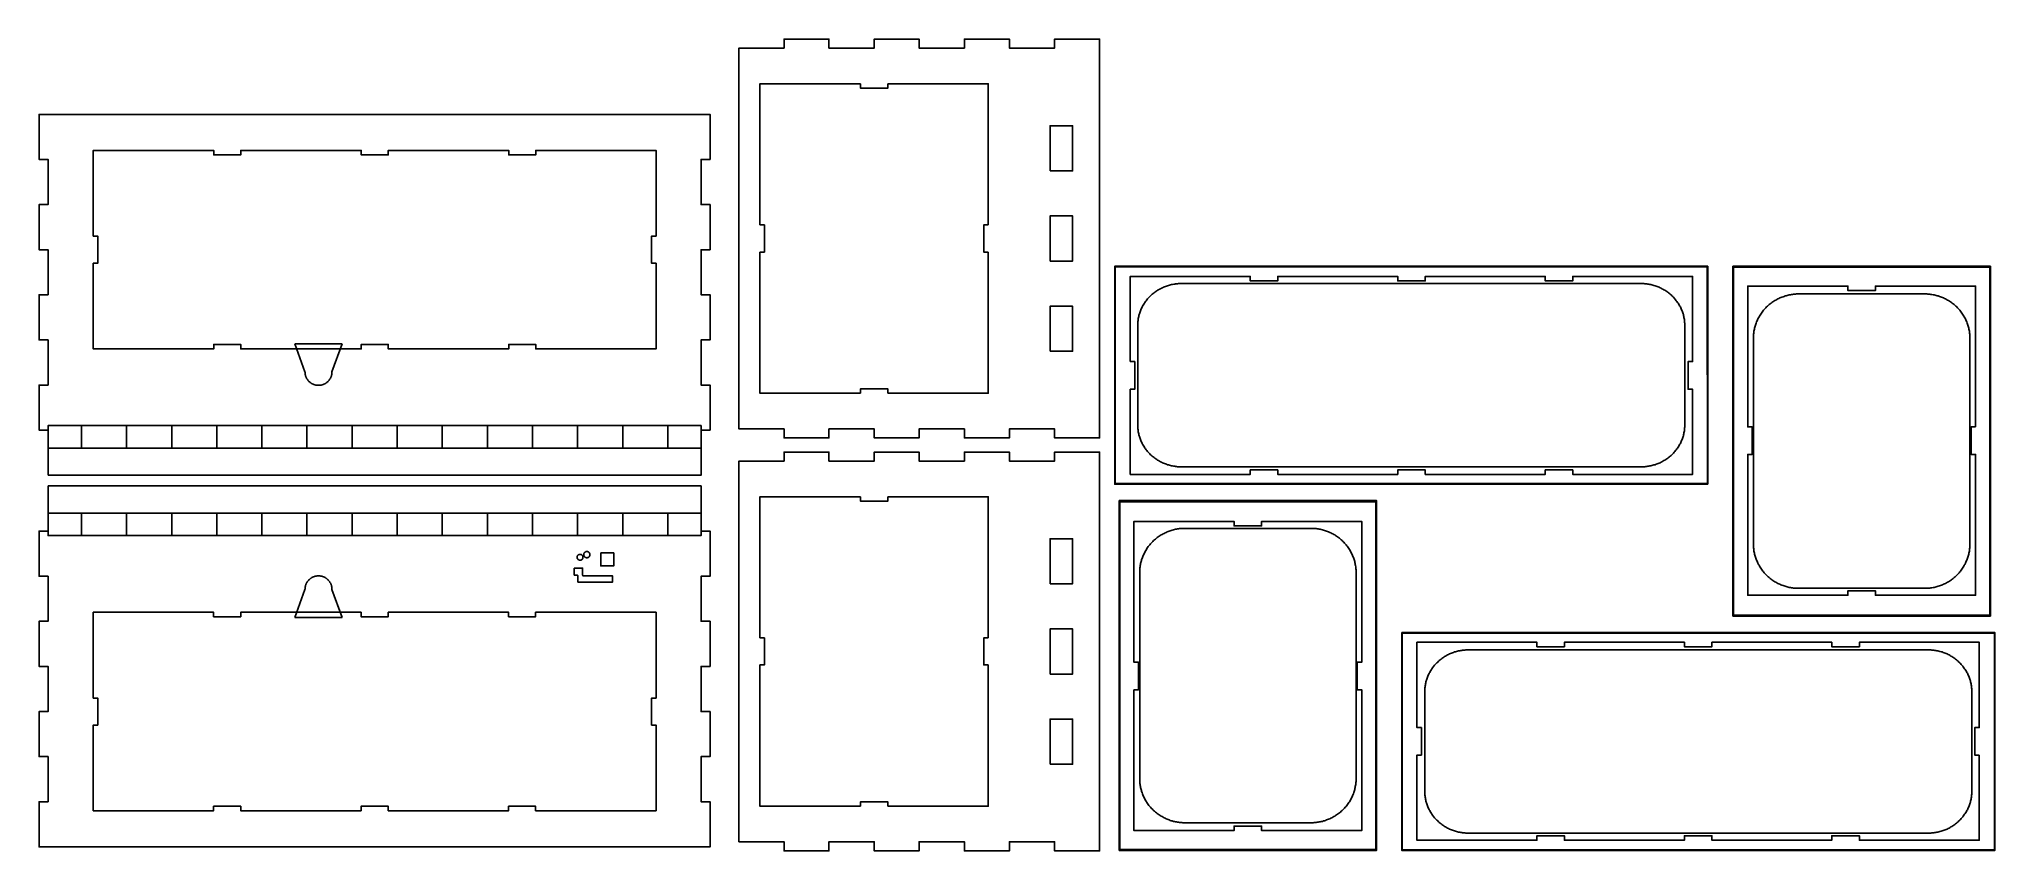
# Model space of a CAD drawing. Header units: millimetres. Extents: x -10 to 2158, y -4 to 895.
import ezdxf

# ---------------------------------------------------------------- set-up
doc = ezdxf.new("R2010")
doc.units = ezdxf.units.MM
doc.header["$MEASUREMENT"] = 0
for name, color, linetype, true_color in [('I4$paredes$exteriores', 18, 'Continuous', 0x000000), ('I4$paredes$interior', 100, 'Continuous', 0x00ff28), ('I4$paredes$rebajar 5mm', 1, 'Continuous', 0xff0000), ('I4$Patas$Interiores', 100, 'Continuous', 0x00ff2d)]:
    doc.layers.add(name, color=color, linetype=linetype, true_color=true_color)

msp = doc.modelspace()

# ---------------------------------------------------------------- linework, layer by layer
at = {"layer": 'I4$paredes$exteriores'}
for points in [[(1165.8, 885.3), (1165.8, 463.3), (1165.8, 453.3), (1115.9, 453.3), (1115.9, 463.3), (1065.7, 463.3), (1065.7, 453.3), (1015.9, 453.3), (1015.9, 463.3), (965.7, 463.3), (965.7, 453.3), (915.9, 453.3), (915.9, 463.3), (865.7, 463.3), (865.7, 453.3), (815.9, 453.3), (815.9, 463.3), (765.8, 463.3), (765.8, 885.3), (815.9, 885.3), (815.9, 895.3), (865.7, 895.3), (865.7, 885.3), (915.9, 885.3), (915.9, 895.3), (965.7, 895.3), (965.7, 885.3), (1015.9, 885.3), (1015.9, 895.3), (1065.7, 895.3), (1065.7, 885.3), (1115.9, 885.3), (1115.9, 895.3), (1165.8, 895.3)], [(0, 411.9), (724, 411.9), (724, 461.9), (734, 461.9), (734, 511.9), (724, 511.9), (724, 561.9), (734, 561.9), (734, 611.9), (724, 611.9), (724, 661.9), (734, 661.9), (734, 711.9), (724, 711.9), (724, 761.9), (734, 761.9), (734, 811.9), (724, 811.9), (0, 811.9), (-10, 811.9), (-10, 761.9), (0, 761.9), (0, 711.9), (-10, 711.9), (-10, 661.9), (0, 661.9), (0, 611.9), (-10, 611.9), (-10, 561.9), (0, 561.9), (0, 511.9), (-10, 511.9), (-10, 461.9), (0, 461.9)], [(1839.6, 402.8), (1183.1, 402.8), (1183.1, 642.8), (1839.5, 642.8)], [(2152.8, 642.5), (1868.6, 642.5), (1868.6, 256.9), (2152.8, 256.9)], [(1165.8, 427.6), (1165.8, 5.6), (1165.8, -4.4), (1115.9, -4.4), (1115.9, 5.6), (1065.7, 5.6), (1065.7, -4.4), (1015.9, -4.4), (1015.9, 5.6), (965.7, 5.6), (965.7, -4.4), (915.9, -4.4), (915.9, 5.6), (865.7, 5.6), (865.7, -4.4), (815.9, -4.4), (815.9, 5.6), (765.8, 5.6), (765.8, 427.6), (815.9, 427.6), (815.9, 437.6), (865.7, 437.6), (865.7, 427.6), (915.9, 427.6), (915.9, 437.6), (965.7, 437.6), (965.7, 427.6), (1015.9, 427.6), (1015.9, 437.6), (1065.7, 437.6), (1065.7, 427.6), (1115.9, 427.6), (1115.9, 437.6), (1165.8, 437.6)], [(0, 400), (724, 400), (724, 350), (734, 350), (734, 300), (724, 300), (724, 250), (734, 250), (734, 200), (724, 200), (724, 150), (734, 150), (734, 100), (724, 100), (724, 50), (734, 50), (734, 0), (724, 0), (0, 0), (-10, 0), (-10, 50), (0, 50), (0, 100), (-10, 100), (-10, 150), (0, 150), (0, 200), (-10, 200), (-10, 250), (0, 250), (0, 300), (-10, 300), (-10, 350), (0, 350)], [(1188.1, -2.9), (1472.2, -2.9), (1472.2, 382.6), (1188.1, 382.6)], [(1501.3, 236.8), (2157.8, 236.8), (2157.8, -3.2), (1501.4, -3.2)]]:
    msp.add_lwpolyline(points, close=True, dxfattribs=at)
at = {"layer": 'I4$paredes$interior'}
for points in [[(900.8, 845.8), (789.2, 845.8), (789.2, 689.3)], [(930.8, 845.8), (930.8, 840.8), (900.8, 840.8), (900.8, 845.8)], [(1042.4, 689.3), (1042.4, 845.8), (930.8, 845.8)], [(789.2, 689.3), (794.2, 689.3), (794.2, 659.3), (789.2, 659.3)], [(1042.4, 659.3), (1037.4, 659.3), (1037.4, 689.3), (1042.4, 689.3)], [(789.2, 659.3), (789.2, 502.8), (900.8, 502.8)], [(930.8, 502.8), (1042.4, 502.8), (1042.4, 659.3)], [(900.8, 502.8), (900.8, 507.8), (930.8, 507.8), (930.8, 502.8)], [(900.8, 388.1), (789.2, 388.1), (789.2, 231.6)], [(930.8, 388.1), (930.8, 383.1), (900.8, 383.1), (900.8, 388.1)], [(1042.4, 231.6), (1042.4, 388.1), (930.8, 388.1)], [(789.2, 231.6), (794.2, 231.6), (794.2, 201.6), (789.2, 201.6)], [(1042.4, 201.6), (1037.4, 201.6), (1037.4, 231.6), (1042.4, 231.6)], [(789.2, 201.6), (789.2, 45), (900.8, 45)], [(930.8, 45), (1042.4, 45), (1042.4, 201.6)], [(900.8, 45), (900.8, 50), (930.8, 50), (930.8, 45)]]:
    msp.add_lwpolyline(points, dxfattribs=at)
for points in [[(1110.8, 749.3), (1135.8, 749.3), (1135.8, 799.3), (1110.8, 799.3)], [(50.1, 676.9), (55.1, 676.9), (55.1, 646.9), (50.1, 646.9), (50.1, 551.9), (183.6, 551.9), (183.6, 556.9), (213.6, 556.9), (213.6, 551.9), (347.1, 551.9), (347.1, 556.9), (377.1, 556.9), (377.1, 551.9), (510.6, 551.9), (510.6, 556.9), (540.6, 556.9), (540.6, 551.9), (674.1, 551.9), (674.1, 646.9), (669.1, 646.9), (669.1, 676.9), (674.1, 676.9), (674.1, 771.9), (540.6, 771.9), (540.6, 766.9), (510.6, 766.9), (510.6, 771.9), (377.1, 771.9), (377.1, 766.9), (347.1, 766.9), (347.1, 771.9), (213.6, 771.9), (213.6, 766.9), (183.6, 766.9), (183.6, 771.9), (50.1, 771.9)], [(1110.8, 649.3), (1135.8, 649.3), (1135.8, 699.3), (1110.8, 699.3)], [(1765.9, 421.2), (1256.7, 421.2), (1255.6, 421.2), (1254.5, 421.2), (1253.4, 421.3), (1252.3, 421.4), (1251.2, 421.5), (1250.1, 421.6), (1249, 421.8), (1247.9, 421.9), (1246.7, 422.2), (1245.6, 422.4), (1244.5, 422.7), (1243.3, 423), (1242.2, 423.3), (1241.1, 423.6), (1239.9, 424), (1238.8, 424.4), (1237.7, 424.9), (1236.6, 425.3), (1235.5, 425.8), (1234.4, 426.3), (1233.3, 426.9), (1232.2, 427.5), (1231.2, 428.1), (1230.1, 428.7), (1229.1, 429.4), (1228.1, 430.1), (1227.1, 430.8), (1226.1, 431.5), (1225.1, 432.3), (1224.2, 433.1), (1223.2, 433.9), (1222.3, 434.7), (1221.5, 435.6), (1220.6, 436.4), (1219.8, 437.3), (1219, 438.3), (1218.2, 439.2), (1217.4, 440.1), (1216.7, 441.1), (1216, 442.1), (1215.4, 443.1), (1214.7, 444.1), (1214.1, 445.1), (1213.5, 446.2), (1213, 447.2), (1212.5, 448.2), (1212, 449.3), (1211.5, 450.4), (1211.1, 451.4), (1210.7, 452.5), (1210.3, 453.6), (1210, 454.7), (1209.7, 455.7), (1209.4, 456.8), (1209.1, 457.9), (1208.9, 459), (1208.7, 460), (1208.6, 461.1), (1208.4, 462.2), (1208.3, 463.2), (1208.2, 464.3), (1208.2, 465.3), (1208.1, 466.3), (1208.1, 467.4), (1208.1, 578.2), (1208.1, 579.2), (1208.2, 580.3), (1208.2, 581.3), (1208.3, 582.4), (1208.4, 583.4), (1208.6, 584.5), (1208.7, 585.6), (1208.9, 586.6), (1209.1, 587.7), (1209.4, 588.8), (1209.7, 589.9), (1210, 590.9), (1210.3, 592), (1210.7, 593.1), (1211.1, 594.2), (1211.5, 595.2), (1212, 596.3), (1212.5, 597.3), (1213, 598.4), (1213.5, 599.4), (1214.1, 600.5), (1214.7, 601.5), (1215.4, 602.5), (1216, 603.5), (1216.7, 604.5), (1217.4, 605.4), (1218.2, 606.4), (1219, 607.3), (1219.8, 608.3), (1220.6, 609.1), (1221.5, 610), (1222.3, 610.9), (1223.2, 611.7), (1224.2, 612.5), (1225.1, 613.3), (1226.1, 614.1), (1227.1, 614.8), (1228.1, 615.5), (1229.1, 616.2), (1230.1, 616.9), (1231.2, 617.5), (1232.2, 618.1), (1233.3, 618.7), (1234.4, 619.3), (1235.5, 619.8), (1236.6, 620.3), (1237.7, 620.7), (1238.8, 621.2), (1239.9, 621.6), (1241.1, 622), (1242.2, 622.3), (1243.3, 622.6), (1244.5, 622.9), (1245.6, 623.2), (1246.7, 623.4), (1247.9, 623.6), (1249, 623.8), (1250.1, 624), (1251.2, 624.1), (1252.3, 624.2), (1253.4, 624.3), (1254.5, 624.4), (1255.6, 624.4), (1256.7, 624.4), (1765.9, 624.4), (1767, 624.4), (1768.1, 624.4), (1769.2, 624.3), (1770.3, 624.2), (1771.4, 624.1), (1772.5, 624), (1773.7, 623.8), (1774.8, 623.6), (1775.9, 623.4), (1777, 623.2), (1778.2, 622.9), (1779.3, 622.6), (1780.4, 622.3), (1781.6, 622), (1782.7, 621.6), (1783.8, 621.2), (1784.9, 620.7), (1786.1, 620.3), (1787.2, 619.8), (1788.3, 619.3), (1789.3, 618.7), (1790.4, 618.1), (1791.5, 617.5), (1792.5, 616.9), (1793.6, 616.2), (1794.6, 615.5), (1795.6, 614.8), (1796.6, 614.1), (1797.5, 613.3), (1798.5, 612.5), (1799.4, 611.7), (1800.3, 610.9), (1801.2, 610), (1802, 609.1), (1802.9, 608.3), (1803.7, 607.3), (1804.4, 606.4), (1805.2, 605.4), (1805.9, 604.5), (1806.6, 603.5), (1807.3, 602.5), (1807.9, 601.5), (1808.5, 600.5), (1809.1, 599.4), (1809.7, 598.4), (1810.2, 597.3), (1810.7, 596.3), (1811.1, 595.2), (1811.5, 594.2), (1811.9, 593.1), (1812.3, 592), (1812.7, 590.9), (1813, 589.9), (1813.2, 588.8), (1813.5, 587.7), (1813.7, 586.6), (1813.9, 585.6), (1814.1, 584.5), (1814.2, 583.4), (1814.3, 582.4), (1814.4, 581.3), (1814.5, 580.3), (1814.5, 579.2), (1814.5, 578.2), (1814.5, 467.4), (1814.5, 466.3), (1814.5, 465.3), (1814.4, 464.3), (1814.3, 463.2), (1814.2, 462.2), (1814.1, 461.1), (1813.9, 460), (1813.7, 459), (1813.5, 457.9), (1813.2, 456.8), (1813, 455.7), (1812.7, 454.7), (1812.3, 453.6), (1811.9, 452.5), (1811.5, 451.4), (1811.1, 450.4), (1810.7, 449.3), (1810.2, 448.2), (1809.7, 447.2), (1809.1, 446.2), (1808.5, 445.1), (1807.9, 444.1), (1807.3, 443.1), (1806.6, 442.1), (1805.9, 441.1), (1805.2, 440.1), (1804.4, 439.2), (1803.7, 438.3), (1802.9, 437.3), (1802, 436.4), (1801.2, 435.6), (1800.3, 434.7), (1799.4, 433.9), (1798.5, 433.1), (1797.5, 432.3), (1796.6, 431.5), (1795.6, 430.8), (1794.6, 430.1), (1793.6, 429.4), (1792.5, 428.7), (1791.5, 428.1), (1790.4, 427.5), (1789.3, 426.9), (1788.3, 426.3), (1787.2, 425.8), (1786.1, 425.3), (1784.9, 424.9), (1783.8, 424.4), (1782.7, 424), (1781.6, 423.6), (1780.4, 423.3), (1779.3, 423), (1778.2, 422.7), (1777, 422.4), (1775.9, 422.2), (1774.8, 421.9), (1773.7, 421.8), (1772.5, 421.6), (1771.4, 421.5), (1770.3, 421.4), (1769.2, 421.3), (1768.1, 421.2), (1767, 421.2)], [(1890.7, 563.7), (1890.7, 335.7), (1890.7, 334.6), (1890.8, 333.5), (1890.8, 332.4), (1890.9, 331.3), (1891, 330.2), (1891.2, 329), (1891.3, 327.9), (1891.5, 326.8), (1891.8, 325.6), (1892, 324.5), (1892.3, 323.3), (1892.6, 322.2), (1893, 321.1), (1893.4, 319.9), (1893.8, 318.8), (1894.2, 317.6), (1894.7, 316.5), (1895.2, 315.4), (1895.7, 314.3), (1896.3, 313.1), (1896.9, 312.1), (1897.5, 311), (1898.2, 309.9), (1898.9, 308.8), (1899.6, 307.8), (1900.3, 306.8), (1901.1, 305.7), (1901.9, 304.7), (1902.7, 303.8), (1903.6, 302.8), (1904.4, 301.9), (1905.3, 301), (1906.3, 300.1), (1907.2, 299.2), (1908.2, 298.4), (1909.2, 297.6), (1910.2, 296.8), (1911.2, 296), (1912.3, 295.3), (1913.3, 294.6), (1914.4, 293.9), (1915.5, 293.3), (1916.6, 292.7), (1917.7, 292.1), (1918.9, 291.5), (1920, 291), (1921.1, 290.5), (1922.3, 290), (1923.5, 289.6), (1924.6, 289.2), (1925.8, 288.8), (1926.9, 288.5), (1928.1, 288.2), (1929.3, 287.9), (1930.4, 287.6), (1931.6, 287.4), (1932.8, 287.2), (1933.9, 287), (1935.1, 286.9), (1936.2, 286.8), (1937.3, 286.7), (1938.5, 286.6), (1939.6, 286.6), (1940.7, 286.6), (2080.7, 286.6), (2081.8, 286.6), (2082.9, 286.6), (2084.1, 286.7), (2085.2, 286.8), (2086.3, 286.9), (2087.5, 287), (2088.6, 287.2), (2089.8, 287.4), (2091, 287.6), (2092.1, 287.9), (2093.3, 288.2), (2094.5, 288.5), (2095.6, 288.8), (2096.8, 289.2), (2098, 289.6), (2099.1, 290), (2100.3, 290.5), (2101.4, 291), (2102.5, 291.5), (2103.7, 292.1), (2104.8, 292.7), (2105.9, 293.3), (2107, 293.9), (2108.1, 294.6), (2109.1, 295.3), (2110.2, 296), (2111.2, 296.8), (2112.2, 297.6), (2113.2, 298.4), (2114.2, 299.2), (2115.1, 300.1), (2116.1, 301), (2117, 301.9), (2117.8, 302.8), (2118.7, 303.8), (2119.5, 304.7), (2120.3, 305.7), (2121.1, 306.8), (2121.8, 307.8), (2122.6, 308.8), (2123.2, 309.9), (2123.9, 311), (2124.5, 312.1), (2125.1, 313.1), (2125.7, 314.3), (2126.2, 315.4), (2126.7, 316.5), (2127.2, 317.6), (2127.6, 318.8), (2128, 319.9), (2128.4, 321.1), (2128.8, 322.2), (2129.1, 323.3), (2129.4, 324.5), (2129.6, 325.6), (2129.9, 326.8), (2130.1, 327.9), (2130.2, 329), (2130.4, 330.2), (2130.5, 331.3), (2130.6, 332.4), (2130.7, 333.5), (2130.7, 334.6), (2130.7, 335.7), (2130.7, 563.7), (2130.7, 564.8), (2130.7, 565.9), (2130.6, 567), (2130.5, 568.1), (2130.4, 569.2), (2130.2, 570.4), (2130.1, 571.5), (2129.9, 572.6), (2129.6, 573.8), (2129.4, 574.9), (2129.1, 576.1), (2128.8, 577.2), (2128.4, 578.4), (2128, 579.5), (2127.6, 580.6), (2127.2, 581.8), (2126.7, 582.9), (2126.2, 584), (2125.7, 585.2), (2125.1, 586.3), (2124.5, 587.4), (2123.9, 588.4), (2123.2, 589.5), (2122.6, 590.6), (2121.8, 591.6), (2121.1, 592.7), (2120.3, 593.7), (2119.5, 594.7), (2118.7, 595.6), (2117.8, 596.6), (2117, 597.5), (2116.1, 598.4), (2115.1, 599.3), (2114.2, 600.2), (2113.2, 601), (2112.2, 601.8), (2111.2, 602.6), (2110.2, 603.4), (2109.1, 604.1), (2108.1, 604.8), (2107, 605.5), (2105.9, 606.1), (2104.8, 606.8), (2103.7, 607.3), (2102.5, 607.9), (2101.4, 608.4), (2100.3, 608.9), (2099.1, 609.4), (2098, 609.8), (2096.8, 610.2), (2095.6, 610.6), (2094.5, 610.9), (2093.3, 611.2), (2092.1, 611.5), (2091, 611.8), (2089.8, 612), (2088.6, 612.2), (2087.5, 612.4), (2086.3, 612.5), (2085.2, 612.6), (2084.1, 612.7), (2082.9, 612.8), (2081.8, 612.8), (2080.7, 612.8), (1940.7, 612.8), (1939.6, 612.8), (1938.5, 612.8), (1937.3, 612.7), (1936.2, 612.6), (1935.1, 612.5), (1933.9, 612.4), (1932.8, 612.2), (1931.6, 612), (1930.4, 611.8), (1929.3, 611.5), (1928.1, 611.2), (1926.9, 610.9), (1925.8, 610.6), (1924.6, 610.2), (1923.5, 609.8), (1922.3, 609.4), (1921.1, 608.9), (1920, 608.4), (1918.9, 607.9), (1917.7, 607.3), (1916.6, 606.8), (1915.5, 606.1), (1914.4, 605.5), (1913.3, 604.8), (1912.3, 604.1), (1911.2, 603.4), (1910.2, 602.6), (1909.2, 601.8), (1908.2, 601), (1907.2, 600.2), (1906.3, 599.3), (1905.3, 598.4), (1904.4, 597.5), (1903.6, 596.6), (1902.7, 595.6), (1901.9, 594.7), (1901.1, 593.7), (1900.3, 592.7), (1899.6, 591.6), (1898.9, 590.6), (1898.2, 589.5), (1897.5, 588.4), (1896.9, 587.4), (1896.3, 586.3), (1895.7, 585.2), (1895.2, 584), (1894.7, 582.9), (1894.2, 581.8), (1893.8, 580.6), (1893.4, 579.5), (1893, 578.4), (1892.6, 577.2), (1892.3, 576.1), (1892, 574.9), (1891.8, 573.8), (1891.5, 572.6), (1891.3, 571.5), (1891.2, 570.4), (1891, 569.2), (1890.9, 568.1), (1890.8, 567), (1890.8, 565.9), (1890.7, 564.8)], [(1110.8, 549.3), (1135.8, 549.3), (1135.8, 599.3), (1110.8, 599.3)], [(37, 466.9), (37, 441.9), (87, 441.9), (87, 466.9)], [(137, 466.9), (137, 441.9), (187, 441.9), (187, 466.9)], [(237, 466.9), (237, 441.9), (287, 441.9), (287, 466.9)], [(337, 466.9), (337, 441.9), (387, 441.9), (387, 466.9)], [(437, 466.9), (437, 441.9), (487, 441.9), (487, 466.9)], [(537, 466.9), (537, 441.9), (587, 441.9), (587, 466.9)], [(637, 466.9), (637, 441.9), (687, 441.9), (687, 466.9)], [(37, 345), (37, 370), (87, 370), (87, 345)], [(137, 345), (137, 370), (187, 370), (187, 345)], [(237, 345), (237, 370), (287, 370), (287, 345)], [(337, 345), (337, 370), (387, 370), (387, 345)], [(437, 345), (437, 370), (487, 370), (487, 345)], [(537, 345), (537, 370), (587, 370), (587, 345)], [(637, 345), (637, 370), (687, 370), (687, 345)], [(1450.2, 75.9), (1450.2, 303.9), (1450.2, 305), (1450.1, 306.1), (1450.1, 307.2), (1450, 308.3), (1449.8, 309.4), (1449.7, 310.5), (1449.5, 311.7), (1449.3, 312.8), (1449.1, 314), (1448.8, 315.1), (1448.6, 316.2), (1448.2, 317.4), (1447.9, 318.5), (1447.5, 319.7), (1447.1, 320.8), (1446.7, 322), (1446.2, 323.1), (1445.7, 324.2), (1445.1, 325.3), (1444.6, 326.4), (1444, 327.5), (1443.4, 328.6), (1442.7, 329.7), (1442, 330.8), (1441.3, 331.8), (1440.6, 332.8), (1439.8, 333.8), (1439, 334.8), (1438.2, 335.8), (1437.3, 336.8), (1436.4, 337.7), (1435.5, 338.6), (1434.6, 339.5), (1433.6, 340.4), (1432.7, 341.2), (1431.7, 342), (1430.7, 342.8), (1429.6, 343.6), (1428.6, 344.3), (1427.5, 345), (1426.4, 345.7), (1425.4, 346.3), (1424.2, 346.9), (1423.1, 347.5), (1422, 348.1), (1420.9, 348.6), (1419.7, 349.1), (1418.6, 349.6), (1417.4, 350), (1416.3, 350.4), (1415.1, 350.8), (1413.9, 351.1), (1412.8, 351.4), (1411.6, 351.7), (1410.4, 352), (1409.3, 352.2), (1408.1, 352.4), (1407, 352.6), (1405.8, 352.7), (1404.7, 352.8), (1403.5, 352.9), (1402.4, 353), (1401.3, 353), (1400.2, 353), (1260.2, 353), (1259.1, 353), (1257.9, 353), (1256.8, 352.9), (1255.7, 352.8), (1254.5, 352.7), (1253.4, 352.6), (1252.2, 352.4), (1251.1, 352.2), (1249.9, 352), (1248.7, 351.7), (1247.6, 351.4), (1246.4, 351.1), (1245.2, 350.8), (1244.1, 350.4), (1242.9, 350), (1241.8, 349.6), (1240.6, 349.1), (1239.5, 348.6), (1238.3, 348.1), (1237.2, 347.5), (1236.1, 346.9), (1235, 346.3), (1233.9, 345.7), (1232.8, 345), (1231.7, 344.3), (1230.7, 343.6), (1229.7, 342.8), (1228.7, 342), (1227.7, 341.2), (1226.7, 340.4), (1225.7, 339.5), (1224.8, 338.6), (1223.9, 337.7), (1223, 336.8), (1222.2, 335.8), (1221.3, 334.8), (1220.5, 333.8), (1219.8, 332.8), (1219, 331.8), (1218.3, 330.8), (1217.6, 329.7), (1217, 328.6), (1216.3, 327.5), (1215.8, 326.4), (1215.2, 325.3), (1214.7, 324.2), (1214.2, 323.1), (1213.7, 322), (1213.2, 320.8), (1212.8, 319.7), (1212.4, 318.5), (1212.1, 317.4), (1211.8, 316.2), (1211.5, 315.1), (1211.2, 314), (1211, 312.8), (1210.8, 311.7), (1210.6, 310.5), (1210.5, 309.4), (1210.4, 308.3), (1210.3, 307.2), (1210.2, 306.1), (1210.2, 305), (1210.2, 303.9), (1210.2, 75.9), (1210.2, 74.8), (1210.2, 73.7), (1210.3, 72.6), (1210.4, 71.5), (1210.5, 70.4), (1210.6, 69.2), (1210.8, 68.1), (1211, 67), (1211.2, 65.8), (1211.5, 64.7), (1211.8, 63.5), (1212.1, 62.4), (1212.4, 61.2), (1212.8, 60.1), (1213.2, 58.9), (1213.7, 57.8), (1214.2, 56.7), (1214.7, 55.6), (1215.2, 54.4), (1215.8, 53.3), (1216.3, 52.2), (1217, 51.1), (1217.6, 50.1), (1218.3, 49), (1219, 48), (1219.8, 46.9), (1220.5, 45.9), (1221.3, 44.9), (1222.2, 44), (1223, 43), (1223.9, 42.1), (1224.8, 41.2), (1225.7, 40.3), (1226.7, 39.4), (1227.7, 38.6), (1228.7, 37.7), (1229.7, 37), (1230.7, 36.2), (1231.7, 35.5), (1232.8, 34.8), (1233.9, 34.1), (1235, 33.5), (1236.1, 32.8), (1237.2, 32.2), (1238.3, 31.7), (1239.5, 31.2), (1240.6, 30.7), (1241.8, 30.2), (1242.9, 29.8), (1244.1, 29.4), (1245.2, 29), (1246.4, 28.7), (1247.6, 28.3), (1248.7, 28.1), (1249.9, 27.8), (1251.1, 27.6), (1252.2, 27.4), (1253.4, 27.2), (1254.5, 27.1), (1255.7, 27), (1256.8, 26.9), (1257.9, 26.8), (1259.1, 26.8), (1260.2, 26.8), (1400.2, 26.8), (1401.3, 26.8), (1402.4, 26.8), (1403.5, 26.9), (1404.7, 27), (1405.8, 27.1), (1407, 27.2), (1408.1, 27.4), (1409.3, 27.6), (1410.4, 27.8), (1411.6, 28.1), (1412.8, 28.3), (1413.9, 28.7), (1415.1, 29), (1416.3, 29.4), (1417.4, 29.8), (1418.6, 30.2), (1419.7, 30.7), (1420.9, 31.2), (1422, 31.7), (1423.1, 32.2), (1424.2, 32.8), (1425.4, 33.5), (1426.4, 34.1), (1427.5, 34.8), (1428.6, 35.5), (1429.6, 36.2), (1430.7, 37), (1431.7, 37.7), (1432.7, 38.6), (1433.6, 39.4), (1434.6, 40.3), (1435.5, 41.2), (1436.4, 42.1), (1437.3, 43), (1438.2, 44), (1439, 44.9), (1439.8, 45.9), (1440.6, 46.9), (1441.3, 48), (1442, 49), (1442.7, 50.1), (1443.4, 51.1), (1444, 52.2), (1444.6, 53.3), (1445.1, 54.4), (1445.7, 55.6), (1446.2, 56.7), (1446.7, 57.8), (1447.1, 58.9), (1447.5, 60.1), (1447.9, 61.2), (1448.2, 62.4), (1448.6, 63.5), (1448.8, 64.7), (1449.1, 65.8), (1449.3, 67), (1449.5, 68.1), (1449.7, 69.2), (1449.8, 70.4), (1450, 71.5), (1450.1, 72.6), (1450.1, 73.7), (1450.2, 74.8)], [(612.7, 325.9), (627.1, 325.9), (627.1, 311.4), (612.7, 311.4)], [(1110.8, 291.6), (1135.8, 291.6), (1135.8, 341.6), (1110.8, 341.6)], [(593, 321), (593, 320.9), (593, 320.8), (593, 320.6), (593, 320.5), (593, 320.4), (592.9, 320.3), (592.9, 320.2), (592.9, 320.1), (592.9, 320), (592.8, 319.9), (592.8, 319.8), (592.7, 319.7), (592.7, 319.6), (592.6, 319.5), (592.6, 319.4), (592.5, 319.3), (592.5, 319.2), (592.4, 319.1), (592.3, 319), (592.3, 318.9), (592.2, 318.8), (592.1, 318.7), (592, 318.6), (591.9, 318.6), (591.9, 318.5), (591.8, 318.4), (591.7, 318.3), (591.6, 318.3), (591.5, 318.2), (591.4, 318.2), (591.3, 318.1), (591.2, 318.1), (591.1, 318), (591, 318), (590.9, 317.9), (590.8, 317.9), (590.7, 317.8), (590.6, 317.8), (590.5, 317.8), (590.3, 317.8), (590.2, 317.8), (590.1, 317.7), (590, 317.7), (589.9, 317.7), (589.8, 317.7), (589.7, 317.7), (589.6, 317.7), (589.4, 317.7), (589.3, 317.7), (589.2, 317.8), (589.1, 317.8), (589, 317.8), (588.9, 317.8), (588.8, 317.9), (588.7, 317.9), (588.6, 317.9), (588.5, 318), (588.4, 318), (588.3, 318.1), (588.2, 318.1), (588.1, 318.2), (588, 318.3), (587.9, 318.3), (587.8, 318.4), (587.7, 318.5), (587.6, 318.5), (587.5, 318.6), (587.4, 318.7), (587.4, 318.8), (587.3, 318.8), (587.2, 318.9), (587.1, 319), (587.1, 319.1), (587, 319.2), (587, 319.3), (586.9, 319.4), (586.8, 319.5), (586.8, 319.6), (586.7, 319.7), (586.7, 319.8), (586.7, 319.9), (586.6, 320), (586.6, 320.1), (586.6, 320.3), (586.5, 320.4), (586.5, 320.5), (586.5, 320.6), (586.5, 320.7), (586.5, 320.8), (586.5, 320.9), (586.5, 321), (586.5, 321.2), (586.5, 321.3), (586.5, 321.4), (586.5, 321.5), (586.5, 321.6), (586.6, 321.7), (586.6, 321.8), (586.6, 321.9), (586.7, 322), (586.7, 322.1), (586.7, 322.2), (586.8, 322.4), (586.8, 322.5), (586.9, 322.6), (587, 322.7), (587, 322.8), (587.1, 322.8), (587.1, 322.9), (587.2, 323), (587.3, 323.1), (587.4, 323.2), (587.4, 323.3), (587.5, 323.4), (587.6, 323.4), (587.7, 323.5), (587.8, 323.6), (587.9, 323.6), (588, 323.7), (588.1, 323.8), (588.2, 323.8), (588.3, 323.9), (588.4, 323.9), (588.5, 324), (588.6, 324), (588.7, 324.1), (588.8, 324.1), (588.9, 324.1), (589, 324.2), (589.1, 324.2), (589.2, 324.2), (589.3, 324.2), (589.4, 324.2), (589.6, 324.2), (589.7, 324.2), (589.8, 324.2), (589.9, 324.2), (590, 324.2), (590.1, 324.2), (590.2, 324.2), (590.3, 324.2), (590.5, 324.2), (590.6, 324.1), (590.7, 324.1), (590.8, 324.1), (590.9, 324), (591, 324), (591.1, 324), (591.2, 323.9), (591.3, 323.9), (591.4, 323.8), (591.5, 323.7), (591.6, 323.7), (591.7, 323.6), (591.8, 323.5), (591.9, 323.5), (591.9, 323.4), (592, 323.3), (592.1, 323.2), (592.2, 323.2), (592.3, 323.1), (592.3, 323), (592.4, 322.9), (592.5, 322.8), (592.5, 322.7), (592.6, 322.6), (592.6, 322.5), (592.7, 322.4), (592.7, 322.3), (592.8, 322.2), (592.8, 322.1), (592.9, 322), (592.9, 321.9), (592.9, 321.8), (592.9, 321.7), (593, 321.5), (593, 321.4), (593, 321.3), (593, 321.2), (593, 321.1)], [(50, 165), (55, 165), (55, 135), (50, 135), (50.1, 40), (183.5, 40), (183.5, 45), (213.5, 45), (213.5, 40), (347, 40), (347, 45), (377, 45), (377, 40), (510.5, 40), (510.5, 45), (540.5, 45), (540.5, 40), (674, 40), (674, 135), (669, 135), (669, 165), (674, 165), (674, 260), (540.5, 260), (540.5, 255), (510.5, 255), (510.5, 260), (377, 260), (377, 255), (347, 255), (347, 260), (213.5, 260), (213.5, 255), (183.5, 255), (183.5, 260), (50, 260)], [(1110.8, 191.6), (1135.8, 191.6), (1135.8, 241.6), (1110.8, 241.6)], [(1574.9, 218.4), (2084.2, 218.4), (2085.3, 218.4), (2086.3, 218.4), (2087.4, 218.3), (2088.5, 218.2), (2089.6, 218.1), (2090.8, 218), (2091.9, 217.8), (2093, 217.6), (2094.1, 217.4), (2095.3, 217.2), (2096.4, 216.9), (2097.5, 216.6), (2098.7, 216.3), (2099.8, 216), (2100.9, 215.6), (2102.1, 215.2), (2103.2, 214.7), (2104.3, 214.3), (2105.4, 213.8), (2106.5, 213.3), (2107.6, 212.7), (2108.7, 212.1), (2109.7, 211.5), (2110.8, 210.9), (2111.8, 210.2), (2112.8, 209.5), (2113.8, 208.8), (2114.8, 208.1), (2115.8, 207.3), (2116.7, 206.5), (2117.6, 205.7), (2118.5, 204.9), (2119.4, 204), (2120.3, 203.1), (2121.1, 202.3), (2121.9, 201.3), (2122.7, 200.4), (2123.4, 199.4), (2124.1, 198.5), (2124.8, 197.5), (2125.5, 196.5), (2126.1, 195.5), (2126.8, 194.5), (2127.3, 193.4), (2127.9, 192.4), (2128.4, 191.3), (2128.9, 190.3), (2129.4, 189.2), (2129.8, 188.2), (2130.2, 187.1), (2130.5, 186), (2130.9, 184.9), (2131.2, 183.9), (2131.5, 182.8), (2131.7, 181.7), (2132, 180.6), (2132.1, 179.6), (2132.3, 178.5), (2132.5, 177.4), (2132.6, 176.4), (2132.7, 175.3), (2132.7, 174.3), (2132.8, 173.2), (2132.8, 172.2), (2132.8, 61.4), (2132.8, 60.3), (2132.7, 59.3), (2132.7, 58.3), (2132.6, 57.2), (2132.5, 56.2), (2132.3, 55.1), (2132.1, 54), (2132, 53), (2131.7, 51.9), (2131.5, 50.8), (2131.2, 49.7), (2130.9, 48.7), (2130.5, 47.6), (2130.2, 46.5), (2129.8, 45.4), (2129.4, 44.4), (2128.9, 43.3), (2128.4, 42.2), (2127.9, 41.2), (2127.3, 40.2), (2126.8, 39.1), (2126.1, 38.1), (2125.5, 37.1), (2124.8, 36.1), (2124.1, 35.1), (2123.4, 34.1), (2122.7, 33.2), (2121.9, 32.3), (2121.1, 31.3), (2120.3, 30.4), (2119.4, 29.6), (2118.5, 28.7), (2117.6, 27.9), (2116.7, 27.1), (2115.8, 26.3), (2114.8, 25.5), (2113.8, 24.8), (2112.8, 24.1), (2111.8, 23.4), (2110.8, 22.7), (2109.7, 22.1), (2108.7, 21.5), (2107.6, 20.9), (2106.5, 20.3), (2105.4, 19.8), (2104.3, 19.3), (2103.2, 18.9), (2102.1, 18.4), (2100.9, 18), (2099.8, 17.6), (2098.7, 17.3), (2097.5, 17), (2096.4, 16.7), (2095.3, 16.4), (2094.1, 16.2), (2093, 15.9), (2091.9, 15.8), (2090.8, 15.6), (2089.6, 15.5), (2088.5, 15.4), (2087.4, 15.3), (2086.3, 15.2), (2085.3, 15.2), (2084.2, 15.2), (1574.9, 15.2), (1573.9, 15.2), (1572.8, 15.2), (1571.7, 15.3), (1570.6, 15.4), (1569.5, 15.5), (1568.3, 15.6), (1567.2, 15.8), (1566.1, 15.9), (1565, 16.2), (1563.8, 16.4), (1562.7, 16.7), (1561.6, 17), (1560.4, 17.3), (1559.3, 17.6), (1558.2, 18), (1557, 18.4), (1555.9, 18.9), (1554.8, 19.3), (1553.7, 19.8), (1552.6, 20.3), (1551.5, 20.9), (1550.5, 21.5), (1549.4, 22.1), (1548.3, 22.7), (1547.3, 23.4), (1546.3, 24.1), (1545.3, 24.8), (1544.3, 25.5), (1543.3, 26.3), (1542.4, 27.1), (1541.5, 27.9), (1540.6, 28.7), (1539.7, 29.6), (1538.8, 30.4), (1538, 31.3), (1537.2, 32.3), (1536.4, 33.2), (1535.7, 34.1), (1535, 35.1), (1534.3, 36.1), (1533.6, 37.1), (1533, 38.1), (1532.3, 39.1), (1531.8, 40.2), (1531.2, 41.2), (1530.7, 42.2), (1530.2, 43.3), (1529.7, 44.4), (1529.3, 45.4), (1528.9, 46.5), (1528.6, 47.6), (1528.2, 48.7), (1527.9, 49.7), (1527.6, 50.8), (1527.4, 51.9), (1527.1, 53), (1527, 54), (1526.8, 55.1), (1526.6, 56.2), (1526.5, 57.2), (1526.4, 58.3), (1526.4, 59.3), (1526.4, 60.3), (1526.3, 61.4), (1526.3, 172.2), (1526.4, 173.2), (1526.4, 174.3), (1526.4, 175.3), (1526.5, 176.4), (1526.6, 177.4), (1526.8, 178.5), (1527, 179.6), (1527.1, 180.6), (1527.4, 181.7), (1527.6, 182.8), (1527.9, 183.9), (1528.2, 184.9), (1528.6, 186), (1528.9, 187.1), (1529.3, 188.2), (1529.7, 189.2), (1530.2, 190.3), (1530.7, 191.3), (1531.2, 192.4), (1531.8, 193.4), (1532.3, 194.5), (1533, 195.5), (1533.6, 196.5), (1534.3, 197.5), (1535, 198.5), (1535.7, 199.4), (1536.4, 200.4), (1537.2, 201.3), (1538, 202.3), (1538.8, 203.1), (1539.7, 204), (1540.6, 204.9), (1541.5, 205.7), (1542.4, 206.5), (1543.3, 207.3), (1544.3, 208.1), (1545.3, 208.8), (1546.3, 209.5), (1547.3, 210.2), (1548.3, 210.9), (1549.4, 211.5), (1550.5, 212.1), (1551.5, 212.7), (1552.6, 213.3), (1553.7, 213.8), (1554.8, 214.3), (1555.9, 214.7), (1557, 215.2), (1558.2, 215.6), (1559.3, 216), (1560.4, 216.3), (1561.6, 216.6), (1562.7, 216.9), (1563.8, 217.2), (1565, 217.4), (1566.1, 217.6), (1567.2, 217.8), (1568.3, 218), (1569.5, 218.1), (1570.6, 218.2), (1571.7, 218.3), (1572.8, 218.4), (1573.9, 218.4)], [(1110.8, 91.6), (1135.8, 91.6), (1135.8, 141.6), (1110.8, 141.6)]]:
    msp.add_lwpolyline(points, close=True, dxfattribs=at)
at = {"layer": 'I4$paredes$rebajar 5mm'}
for points in [[(1840.2, 402), (1182.5, 402), (1182.5, 643.6), (1840.1, 643.6)], [(1199.8, 537.8), (1204.8, 537.8), (1204.8, 507.3), (1199.8, 507.3), (1199.8, 412.8), (1332.8, 412.8), (1332.8, 417.8), (1363.3, 417.8), (1363.3, 412.8), (1496.3, 412.8), (1496.3, 417.8), (1526.8, 417.8), (1526.8, 412.8), (1659.8, 412.8), (1659.8, 417.8), (1690.3, 417.8), (1690.3, 412.8), (1823.3, 412.8), (1823.3, 507.3), (1818.3, 507.3), (1818.3, 537.8), (1823.3, 537.8), (1823.3, 632.3), (1690.3, 632.3), (1690.3, 627.3), (1659.8, 627.3), (1659.8, 632.3), (1526.8, 632.3), (1526.8, 627.3), (1496.3, 627.3), (1496.3, 632.3), (1363.3, 632.3), (1363.3, 627.3), (1332.8, 627.3), (1332.8, 632.3), (1199.8, 632.3)], [(2153.4, 643.6), (1868, 643.6), (1868, 255.8), (2153.4, 255.8)], [(2137, 465.5), (2137, 621.5), (2026, 621.5), (2026, 616.5), (1995.5, 616.5), (1995.5, 621.5), (1884.4, 621.5), (1884.4, 465.5), (1889.4, 465.5), (1889.4, 435), (1884.4, 435), (1884.4, 278.9), (1995.5, 278.9), (1995.5, 283.9), (2026, 283.9), (2026, 278.9), (2137, 278.9), (2137, 435), (2132, 435), (2132, 465.5)], [(0, 441.9), (724, 441.9), (724, 466.9), (0, 466.9)], [(0, 370), (724, 370), (724, 345), (0, 345)], [(1187.5, -4), (1472.8, -4), (1472.8, 383.8), (1187.5, 383.8)], [(1203.9, 174.1), (1203.9, 18.1), (1314.9, 18.1), (1314.9, 23.1), (1345.4, 23.1), (1345.4, 18.1), (1456.5, 18.1), (1456.5, 174.1), (1451.5, 174.1), (1451.5, 204.6), (1456.5, 204.6), (1456.5, 360.7), (1345.4, 360.7), (1345.4, 355.7), (1314.9, 355.7), (1314.9, 360.7), (1203.9, 360.7), (1203.9, 204.6), (1208.9, 204.6), (1208.9, 174.1)], [(1500.7, 237.6), (2158.4, 237.6), (2158.4, -4), (1500.8, -4)], [(2141.1, 101.8), (2136, 101.8), (2136, 132.3), (2141, 132.3), (2141, 226.8), (2008.1, 226.8), (2008.1, 221.8), (1977.6, 221.8), (1977.6, 226.8), (1844.6, 226.8), (1844.6, 221.8), (1814.1, 221.8), (1814.1, 226.8), (1681.1, 226.8), (1681.1, 221.8), (1650.6, 221.8), (1650.6, 226.8), (1517.6, 226.8), (1517.6, 132.3), (1522.6, 132.3), (1522.6, 101.8), (1517.6, 101.8), (1517.6, 7.3), (1650.6, 7.3), (1650.6, 12.3), (1681.1, 12.3), (1681.1, 7.3), (1814.1, 7.3), (1814.1, 12.3), (1844.6, 12.3), (1844.6, 7.3), (1977.6, 7.3), (1977.6, 12.3), (2008.1, 12.3), (2008.1, 7.3), (2141.1, 7.3)]]:
    msp.add_lwpolyline(points, close=True, dxfattribs=at)
for points in [[(273.5, 557.6), (326, 557.6)], [(284.7, 526.6), (273.5, 557.6)], [(326, 557.6), (314.7, 526.6)], [(314.7, 526.6), (314.7, 526.1), (314.7, 525.6), (314.7, 525.1), (314.6, 524.6), (314.5, 524), (314.4, 523.5), (314.3, 523), (314.2, 522.5), (314, 522), (313.9, 521.5), (313.7, 521.1), (313.5, 520.6), (313.3, 520.1), (313.1, 519.6), (312.8, 519.2), (312.5, 518.7), (312.3, 518.3), (312, 517.9), (311.7, 517.4), (311.3, 517), (311, 516.6), (310.6, 516.3), (310.3, 515.9), (309.9, 515.5), (309.5, 515.2), (309.1, 514.9), (308.7, 514.5), (308.3, 514.2), (307.9, 513.9), (307.4, 513.7), (307, 513.4), (306.5, 513.2), (306, 513), (305.6, 512.7), (305.1, 512.5), (304.6, 512.4), (304.1, 512.2), (303.6, 512.1), (303.1, 511.9), (302.6, 511.8), (302.1, 511.8), (301.6, 511.7), (301, 511.6), (300.5, 511.6), (300, 511.6), (299.5, 511.6), (299, 511.6), (298.5, 511.6), (297.9, 511.7), (297.4, 511.8), (296.9, 511.8), (296.4, 511.9), (295.9, 512.1), (295.4, 512.2), (294.9, 512.4), (294.4, 512.5), (293.9, 512.7), (293.5, 513), (293, 513.2), (292.5, 513.4), (292.1, 513.7), (291.6, 513.9), (291.2, 514.2), (290.8, 514.5), (290.4, 514.9), (290, 515.2), (289.6, 515.5), (289.2, 515.9), (288.8, 516.3), (288.5, 516.6), (288.2, 517), (287.8, 517.4), (287.5, 517.9), (287.2, 518.3), (287, 518.7), (286.7, 519.2), (286.4, 519.6), (286.2, 520.1), (286, 520.6), (285.8, 521.1), (285.6, 521.5), (285.5, 522), (285.3, 522.5), (285.2, 523), (285.1, 523.5), (285, 524), (284.9, 524.6), (284.8, 525.1), (284.8, 525.6), (284.8, 526.1), (284.7, 526.6)], [(284.7, 285.3), (273.5, 254.4)], [(314.7, 285.3), (314.7, 285.8), (314.7, 286.3), (314.7, 286.9), (314.6, 287.4), (314.5, 287.9), (314.4, 288.4), (314.3, 288.9), (314.2, 289.4), (314, 289.9), (313.9, 290.4), (313.7, 290.9), (313.5, 291.4), (313.3, 291.8), (313.1, 292.3), (312.8, 292.8), (312.5, 293.2), (312.3, 293.6), (312, 294.1), (311.7, 294.5), (311.3, 294.9), (311, 295.3), (310.6, 295.7), (310.3, 296), (309.9, 296.4), (309.5, 296.7), (309.1, 297.1), (308.7, 297.4), (308.3, 297.7), (307.9, 298), (307.4, 298.3), (307, 298.5), (306.5, 298.8), (306, 299), (305.6, 299.2), (305.1, 299.4), (304.6, 299.6), (304.1, 299.7), (303.6, 299.9), (303.1, 300), (302.6, 300.1), (302.1, 300.2), (301.6, 300.3), (301, 300.3), (300.5, 300.3), (300, 300.4), (299.5, 300.4), (299, 300.3), (298.5, 300.3), (297.9, 300.3), (297.4, 300.2), (296.9, 300.1), (296.4, 300), (295.9, 299.9), (295.4, 299.7), (294.9, 299.6), (294.4, 299.4), (293.9, 299.2), (293.5, 299), (293, 298.8), (292.5, 298.5), (292.1, 298.3), (291.6, 298), (291.2, 297.7), (290.8, 297.4), (290.4, 297.1), (290, 296.7), (289.6, 296.4), (289.2, 296), (288.8, 295.7), (288.5, 295.3), (288.2, 294.9), (287.8, 294.5), (287.5, 294.1), (287.2, 293.6), (287, 293.2), (286.7, 292.8), (286.4, 292.3), (286.2, 291.8), (286, 291.4), (285.8, 290.9), (285.6, 290.4), (285.5, 289.9), (285.3, 289.4), (285.2, 288.9), (285.1, 288.4), (285, 287.9), (284.9, 287.4), (284.8, 286.9), (284.8, 286.3), (284.8, 285.8), (284.7, 285.3)], [(326, 254.4), (314.7, 285.3)], [(273.5, 254.4), (326, 254.4)]]:
    msp.add_lwpolyline(points, dxfattribs=at)
at = {"layer": 'I4$Patas$Interiores'}
msp.add_lwpolyline([(600.7, 323.9), (600.7, 324), (600.7, 324.2), (600.7, 324.3), (600.7, 324.4), (600.7, 324.5), (600.7, 324.6), (600.6, 324.7), (600.6, 324.9), (600.6, 325), (600.5, 325.1), (600.5, 325.2), (600.4, 325.3), (600.4, 325.4), (600.3, 325.5), (600.3, 325.6), (600.2, 325.7), (600.2, 325.8), (600.1, 325.9), (600, 326), (599.9, 326.1), (599.9, 326.2), (599.8, 326.3), (599.7, 326.4), (599.6, 326.5), (599.5, 326.5), (599.4, 326.6), (599.3, 326.7), (599.2, 326.7), (599.1, 326.8), (599, 326.9), (598.9, 326.9), (598.8, 327), (598.7, 327), (598.6, 327.1), (598.5, 327.1), (598.4, 327.2), (598.3, 327.2), (598.2, 327.2), (598, 327.3), (597.9, 327.3), (597.8, 327.3), (597.7, 327.3), (597.6, 327.3), (597.5, 327.3), (597.3, 327.3), (597.2, 327.3), (597.1, 327.3), (597, 327.3), (596.9, 327.3), (596.7, 327.3), (596.6, 327.3), (596.5, 327.3), (596.4, 327.2), (596.3, 327.2), (596.2, 327.2), (596.1, 327.1), (595.9, 327.1), (595.8, 327), (595.7, 327), (595.6, 326.9), (595.5, 326.8), (595.4, 326.8), (595.3, 326.7), (595.2, 326.6), (595.1, 326.6), (595, 326.5), (595, 326.4), (594.9, 326.3), (594.8, 326.2), (594.7, 326.2), (594.6, 326.1), (594.6, 326), (594.5, 325.9), (594.4, 325.8), (594.4, 325.7), (594.3, 325.6), (594.2, 325.5), (594.2, 325.4), (594.1, 325.2), (594.1, 325.1), (594.1, 325), (594, 324.9), (594, 324.8), (594, 324.7), (593.9, 324.6), (593.9, 324.4), (593.9, 324.3), (593.9, 324.2), (593.9, 324.1), (593.9, 324), (593.9, 323.9), (593.9, 323.7), (593.9, 323.6), (593.9, 323.5), (593.9, 323.4), (593.9, 323.3), (594, 323.1), (594, 323), (594, 322.9), (594.1, 322.8), (594.1, 322.7), (594.1, 322.6), (594.2, 322.5), (594.2, 322.4), (594.3, 322.3), (594.4, 322.2), (594.4, 322.1), (594.5, 322), (594.6, 321.9), (594.6, 321.8), (594.7, 321.7), (594.8, 321.6), (594.9, 321.5), (595, 321.4), (595, 321.3), (595.1, 321.3), (595.2, 321.2), (595.3, 321.1), (595.4, 321), (595.5, 321), (595.6, 320.9), (595.7, 320.9), (595.8, 320.8), (595.9, 320.8), (596.1, 320.7), (596.2, 320.7), (596.3, 320.6), (596.4, 320.6), (596.5, 320.6), (596.6, 320.5), (596.7, 320.5), (596.9, 320.5), (597, 320.5), (597.1, 320.5), (597.2, 320.5), (597.3, 320.5), (597.5, 320.5), (597.6, 320.5), (597.7, 320.5), (597.8, 320.5), (597.9, 320.5), (598, 320.6), (598.2, 320.6), (598.3, 320.6), (598.4, 320.7), (598.5, 320.7), (598.6, 320.7), (598.7, 320.8), (598.8, 320.8), (598.9, 320.9), (599, 320.9), (599.1, 321), (599.2, 321.1), (599.3, 321.1), (599.4, 321.2), (599.5, 321.3), (599.6, 321.4), (599.7, 321.5), (599.8, 321.5), (599.9, 321.6), (599.9, 321.7), (600, 321.8), (600.1, 321.9), (600.2, 322), (600.2, 322.1), (600.3, 322.2), (600.3, 322.3), (600.4, 322.4), (600.4, 322.5), (600.5, 322.6), (600.5, 322.7), (600.6, 322.9), (600.6, 323), (600.6, 323.1), (600.7, 323.2), (600.7, 323.3), (600.7, 323.4), (600.7, 323.6), (600.7, 323.7), (600.7, 323.8)], close=True, dxfattribs=at)
for points in [[(586.3, 301.3), (583.4, 301.3), (583.4, 309)], [(583.4, 309), (592.6, 309), (592.6, 301.3)], [(587.3, 300.3), (587.3, 300.3), (587.3, 300.4), (587.3, 300.4), (587.3, 300.5), (587.3, 300.5), (587.3, 300.5), (587.3, 300.6), (587.2, 300.6), (587.2, 300.6), (587.2, 300.6), (587.2, 300.7), (587.2, 300.7), (587.2, 300.7), (587.2, 300.8), (587.2, 300.8), (587.1, 300.8), (587.1, 300.9), (587.1, 300.9), (587.1, 300.9), (587.1, 300.9), (587, 301), (587, 301), (587, 301), (587, 301), (586.9, 301.1), (586.9, 301.1), (586.9, 301.1), (586.9, 301.1), (586.8, 301.2), (586.8, 301.2), (586.8, 301.2), (586.7, 301.2), (586.7, 301.2), (586.7, 301.2), (586.7, 301.2), (586.6, 301.3), (586.6, 301.3), (586.6, 301.3), (586.5, 301.3), (586.5, 301.3), (586.5, 301.3), (586.4, 301.3), (586.4, 301.3), (586.4, 301.3), (586.3, 301.3), (586.3, 301.3)], [(593.6, 300.3), (625.8, 300.3), (625.8, 293.5), (587.3, 293.5), (587.3, 300.3)], [(592.6, 301.3), (592.6, 301.2), (592.6, 301.2), (592.7, 301.2), (592.7, 301.1), (592.7, 301.1), (592.7, 301.1), (592.7, 301), (592.7, 301), (592.7, 301), (592.7, 300.9), (592.7, 300.9), (592.7, 300.9), (592.7, 300.8), (592.8, 300.8), (592.8, 300.8), (592.8, 300.7), (592.8, 300.7), (592.8, 300.7), (592.9, 300.7), (592.9, 300.6), (592.9, 300.6), (592.9, 300.6), (592.9, 300.6), (593, 300.5), (593, 300.5), (593, 300.5), (593, 300.5), (593.1, 300.5), (593.1, 300.4), (593.1, 300.4), (593.2, 300.4), (593.2, 300.4), (593.2, 300.4), (593.2, 300.4), (593.3, 300.3), (593.3, 300.3), (593.3, 300.3), (593.4, 300.3), (593.4, 300.3), (593.4, 300.3), (593.5, 300.3), (593.5, 300.3), (593.5, 300.3), (593.6, 300.3), (593.6, 300.3), (593.6, 300.3)]]:
    msp.add_lwpolyline(points, dxfattribs=at)

doc.saveas('drawing.dxf')
